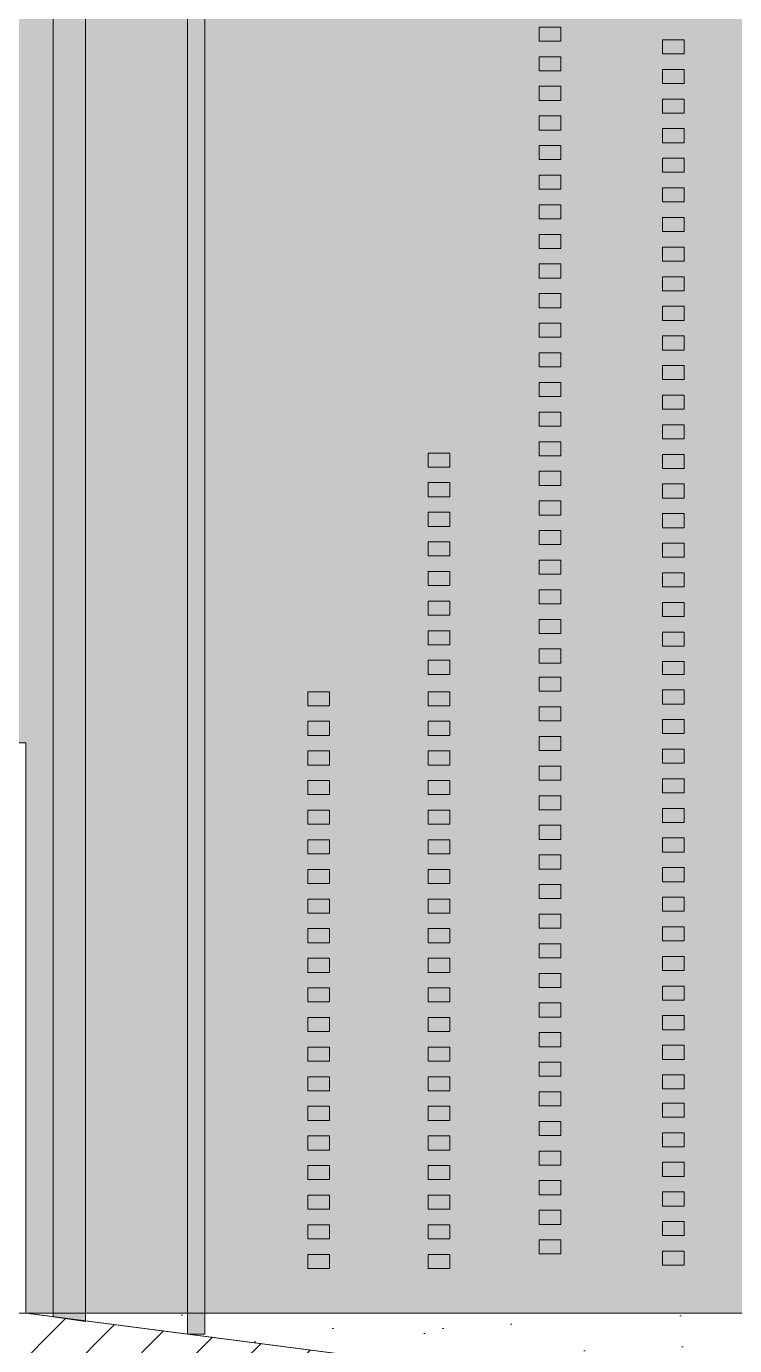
# Model space of a CAD drawing. Header units: millimetres. Extents: x 476244520 to 476657119, y 4620824743 to 4621446928.
# Drawn here: x 476553228 to 476556493, y 4621025817 to 4621031898 of the extents above; entities that cross this region are included whole.
import ezdxf

# ---------------------------------------------------------------- set-up
doc = ezdxf.new("R2010")
doc.units = ezdxf.units.MM
doc.header["$MEASUREMENT"] = 0
for name, color, linetype, lineweight in [('0_Pen_No__250_Pen_No__255', 255, 'Continuous', 0), ('0_Pen_No__250_Pen_No__7', 7, 'Continuous', 0), ('2D Drafting - General_Pen_No__7_Pen_No__250', 7, 'Continuous', 0), ('2D Drafting - General_Pen_No__7_Pen_No__7', 7, 'Continuous', 0), ('New_2D Drafting - General_Pen_No__30_Pen_No__9_Pen_No__9_Pen_No__255', 255, 'Continuous', 0), ('New_2D Drafting - General_Pen_No__30_Pen_No__9_Pen_No__9_Pen_No__42', 250, 'Continuous', 0), ('New_2D Drafting - General_Pen_No__30_Pen_No__9_Pen_No__9_Pen_No__7', 7, 'Continuous', 0), ('New_Structural - Bearing_Pen_No__250', 7, 'Continuous', 0)]:
    doc.layers.add(name, color=color, linetype=linetype, lineweight=lineweight)
doc.layers.add('New_2D Drafting - General_Pen_No__30_Pen_No__9_Pen_No__9_Pen_No__254', color=7, linetype='Continuous', lineweight=0, true_color=0xcccccc)

msp = doc.modelspace()

# ---------------------------------------------------------------- hatches: boundary and pattern name
at = {"layer": '0_Pen_No__250_Pen_No__255', "linetype": 'Continuous', "lineweight": 0, "true_color": 0x3f3f3f}
msp.add_hatch(color=250, dxfattribs=at).paths.add_polyline_path([(476553970.589, 4621025869.8), (476553970.854, 4621035931.231), (476554050.853, 4621035931.231), (476554050.853, 4621035828.83), (476554050.858, 4621025869.8)])
at = {"layer": '2D Drafting - General_Pen_No__7_Pen_No__7', "linetype": 'Continuous', "lineweight": 0}
h = msp.add_hatch(dxfattribs=at)
h.set_pattern_fill('MASONRY_BLOCK', style=0, pattern_type=2)
h.set_pattern_definition([(45, (476844527.15, 4621385791.04), (-127.27922, 127.27922), [])])
h.paths.add_polyline_path([(476544212.138, 4621025966.681), (476544212.138, 4621025409.695), (476553246.457, 4621025409.695), (476570925.527, 4621023110.182), (476576163.4, 4621023110.189), (476576163.4, 4621023667.311), (476570925.391, 4621023666.024), (476553225.73, 4621025966.681)])
at = {"layer": 'New_2D Drafting - General_Pen_No__30_Pen_No__9_Pen_No__9_Pen_No__254', "linetype": 'Continuous', "lineweight": 0, "true_color": 0xcccccc}
h = msp.add_hatch(dxfattribs=at)
h.set_pattern_fill('BRICK___RUNNING_BOND', color=254, style=0, pattern_type=2)
h.set_pattern_definition([(180, (476560325.686, 4621034175.24), (0, 66.64), []), (90, (476560325.69, 4621034175.24), (244.8, 0), [66.64, -66.64]), (90, (476560203.29, 4621034241.88), (244.8, 0), [66.64, -66.64])])
h.paths.add_polyline_path([(476553155.334, 4621038706.026), (476553155.326, 4621028596.024), (476553225.73, 4621028596.024), (476553225.73, 4621025966.681), (476553230.285, 4621025966.024), (476570925.391, 4621025966.024), (476570995.391, 4621025966.024), (476570995.391, 4621029166.014), (476570995.391, 4621039165.621), (476553155.334, 4621039165.617)])
h.paths.add_polyline_path([(476562025.094, 4621031666.024), (476563625.528, 4621031666.024), (476563625.528, 4621030066.024), (476562025.094, 4621030066.024)], flags=0)
h.paths.add_polyline_path([(476562025.527, 4621036466.024), (476563625.527, 4621036466.024), (476563625.527, 4621038066.024), (476562025.527, 4621038066.024)], flags=0)
h.paths.add_polyline_path([(476563625.961, 4621033266.024), (476562025.527, 4621033266.024), (476562025.527, 4621034866.024), (476563625.961, 4621034866.024)], flags=0)
h.paths.add_polyline_path([(476563625.528, 4621026866.024), (476563625.528, 4621028466.024), (476562025.527, 4621028466.024), (476562025.527, 4621026866.024)], flags=0)
at = {"layer": 'New_2D Drafting - General_Pen_No__30_Pen_No__9_Pen_No__9_Pen_No__255', "linetype": 'Continuous', "lineweight": 0}
msp.add_hatch(color=255, dxfattribs=at).paths.add_polyline_path([(476553500.685, 4621025927.057), (476553350.685, 4621025948.674), (476553350.685, 4621038466.05), (476553500.685, 4621038466.05)])
at = {"layer": 'New_2D Drafting - General_Pen_No__30_Pen_No__9_Pen_No__9_Pen_No__42', "linetype": 'Continuous', "lineweight": 0}
h = msp.add_hatch(dxfattribs=at)
h.set_pattern_fill('CUT_STONE', color=250, style=0, pattern_type=2)
h.set_pattern_definition([(135, (476560325.7, 4621034975.24), (254.5584, 254.5584), [0, -240, 0, -360]), (70, (476559525.7, 4621034975.24), (-338.289, 123.127), [0, -176, 0, -304])])
h.paths.add_polyline_path([(476570925.391, 4621025966.024), (476553230.284, 4621025966.024), (476570925.391, 4621023666.024)])

# ---------------------------------------------------------------- linework, layer by layer
at = {"layer": '0_Pen_No__250_Pen_No__7', "color": 7, "linetype": 'Continuous', "lineweight": 0, "flags": 128}
msp.add_lwpolyline([(476553970.589, 4621025869.8), (476553970.854, 4621035931.231), (476554050.853, 4621035931.231), (476554050.853, 4621035828.83), (476554050.858, 4621025869.8)], close=True, dxfattribs=at)
at = {"layer": '2D Drafting - General_Pen_No__7_Pen_No__250', "color": 7, "linetype": 'Continuous', "lineweight": 0, "flags": 128}
msp.add_lwpolyline([(476544212.138, 4621025966.681), (476544212.138, 4621025409.695), (476553246.457, 4621025409.695), (476570925.527, 4621023110.182), (476576163.4, 4621023110.189), (476576163.4, 4621023667.311), (476570925.391, 4621023666.024), (476553225.73, 4621025966.681)], close=True, dxfattribs=at)
at = {"layer": 'New_2D Drafting - General_Pen_No__30_Pen_No__9_Pen_No__9_Pen_No__7', "color": 7, "linetype": 'Continuous', "lineweight": 0, "flags": 128}
for points in [[(476553155.334, 4621038706.026), (476553155.326, 4621028596.024), (476553225.73, 4621028596.024), (476553225.73, 4621025966.681), (476553230.285, 4621025966.024), (476570925.391, 4621025966.024), (476570995.391, 4621025966.024), (476570995.391, 4621029166.014), (476570995.391, 4621039165.621), (476553155.334, 4621039165.617)], [(476553500.685, 4621025927.057), (476553350.685, 4621025948.674), (476553350.685, 4621038466.05), (476553500.685, 4621038466.05)], [(476570925.391, 4621025966.024), (476553230.284, 4621025966.024), (476570925.391, 4621023666.024)]]:
    msp.add_lwpolyline(points, close=True, dxfattribs=at)
at = {"layer": 'New_Structural - Bearing_Pen_No__250', "color": 7, "linetype": 'Continuous', "lineweight": 0}
for p, q in [((476555591.149, 4621031894.998), (476555690.821, 4621031894.998)), ((476555591.149, 4621031829.998), (476555591.149, 4621031894.998)), ((476555690.821, 4621031829.998), (476555690.821, 4621031894.998)), ((476555591.149, 4621031829.998), (476555690.821, 4621031829.998)), ((476556160.821, 4621031836.515), (476556260.493, 4621031836.515)), ((476556160.821, 4621031771.515), (476556160.821, 4621031836.515)), ((476556260.493, 4621031771.515), (476556260.493, 4621031836.515)), ((476556160.821, 4621031771.515), (476556260.493, 4621031771.515)), ((476555591.149, 4621031758.48), (476555690.821, 4621031758.48)), ((476555591.149, 4621031693.48), (476555591.149, 4621031758.48)), ((476555690.821, 4621031693.48), (476555690.821, 4621031758.48)), ((476555591.149, 4621031693.48), (476555690.821, 4621031693.48)), ((476556160.821, 4621031699.998), (476556260.493, 4621031699.998)), ((476556160.821, 4621031634.998), (476556160.821, 4621031699.998)), ((476556260.493, 4621031634.998), (476556260.493, 4621031699.998)), ((476555591.149, 4621031621.963), (476555690.821, 4621031621.963)), ((476555591.149, 4621031556.963), (476555591.149, 4621031621.963)), ((476555690.821, 4621031556.963), (476555690.821, 4621031621.963)), ((476556160.821, 4621031634.998), (476556260.493, 4621031634.998)), ((476555591.149, 4621031556.963), (476555690.821, 4621031556.963)), ((476556160.821, 4621031563.48), (476556260.493, 4621031563.48)), ((476556160.821, 4621031498.48), (476556160.821, 4621031563.48)), ((476556260.493, 4621031498.48), (476556260.493, 4621031563.48)), ((476555591.149, 4621031485.446), (476555690.821, 4621031485.446)), ((476555591.149, 4621031420.446), (476555591.149, 4621031485.446)), ((476555690.821, 4621031420.446), (476555690.821, 4621031485.446)), ((476556160.821, 4621031498.48), (476556260.493, 4621031498.48)), ((476555591.149, 4621031420.446), (476555690.821, 4621031420.446)), ((476556160.821, 4621031426.963), (476556260.493, 4621031426.963)), ((476556160.821, 4621031361.963), (476556160.821, 4621031426.963)), ((476556260.493, 4621031361.963), (476556260.493, 4621031426.963)), ((476555591.149, 4621031348.929), (476555690.821, 4621031348.929)), ((476555591.149, 4621031283.929), (476555591.149, 4621031348.929)), ((476555690.821, 4621031283.929), (476555690.821, 4621031348.929)), ((476556160.821, 4621031361.963), (476556260.493, 4621031361.963)), ((476555591.149, 4621031283.929), (476555690.821, 4621031283.929)), ((476556160.821, 4621031290.446), (476556260.493, 4621031290.446)), ((476556160.821, 4621031225.446), (476556160.821, 4621031290.446)), ((476556260.493, 4621031225.446), (476556260.493, 4621031290.446)), ((476556160.821, 4621031225.446), (476556260.493, 4621031225.446)), ((476555591.149, 4621031212.411), (476555690.821, 4621031212.411)), ((476555591.149, 4621031147.411), (476555591.149, 4621031212.411)), ((476555690.821, 4621031147.411), (476555690.821, 4621031212.411)), ((476555591.149, 4621031147.411), (476555690.821, 4621031147.411)), ((476556160.821, 4621031153.929), (476556260.493, 4621031153.929)), ((476556160.821, 4621031088.929), (476556160.821, 4621031153.929)), ((476556260.493, 4621031088.929), (476556260.493, 4621031153.929)), ((476555591.149, 4621031075.894), (476555690.821, 4621031075.894)), ((476555591.149, 4621031010.894), (476555591.149, 4621031075.894)), ((476555690.821, 4621031010.894), (476555690.821, 4621031075.894)), ((476556160.821, 4621031088.929), (476556260.493, 4621031088.929)), ((476555591.149, 4621031010.894), (476555690.821, 4621031010.894)), ((476556160.821, 4621031017.411), (476556260.493, 4621031017.411)), ((476556160.821, 4621030952.411), (476556160.821, 4621031017.411)), ((476556260.493, 4621030952.411), (476556260.493, 4621031017.411)), ((476555591.149, 4621030939.377), (476555690.821, 4621030939.377)), ((476555591.149, 4621030874.377), (476555591.149, 4621030939.377)), ((476555690.821, 4621030874.377), (476555690.821, 4621030939.377)), ((476556160.821, 4621030952.411), (476556260.493, 4621030952.411)), ((476555591.149, 4621030874.377), (476555690.821, 4621030874.377)), ((476556160.821, 4621030880.894), (476556260.493, 4621030880.894)), ((476556160.821, 4621030815.894), (476556160.821, 4621030880.894)), ((476556260.493, 4621030815.894), (476556260.493, 4621030880.894)), ((476555591.149, 4621030802.859), (476555690.821, 4621030802.859)), ((476555591.149, 4621030737.859), (476555591.149, 4621030802.859)), ((476555690.821, 4621030737.859), (476555690.821, 4621030802.859)), ((476556160.821, 4621030815.894), (476556260.493, 4621030815.894)), ((476555591.149, 4621030737.859), (476555690.821, 4621030737.859)), ((476556160.821, 4621030744.377), (476556260.493, 4621030744.377)), ((476556160.821, 4621030679.377), (476556160.821, 4621030744.377)), ((476556260.493, 4621030679.377), (476556260.493, 4621030744.377)), ((476556160.821, 4621030679.377), (476556260.493, 4621030679.377)), ((476555591.149, 4621030666.342), (476555690.821, 4621030666.342)), ((476555591.149, 4621030601.342), (476555591.149, 4621030666.342)), ((476555690.821, 4621030601.342), (476555690.821, 4621030666.342)), ((476555591.149, 4621030601.342), (476555690.821, 4621030601.342)), ((476556160.821, 4621030607.859), (476556260.493, 4621030607.859)), ((476556160.821, 4621030542.859), (476556160.821, 4621030607.859)), ((476556260.493, 4621030542.859), (476556260.493, 4621030607.859)), ((476555591.149, 4621030529.825), (476555690.821, 4621030529.825)), ((476555591.149, 4621030464.825), (476555591.149, 4621030529.825)), ((476555690.821, 4621030464.825), (476555690.821, 4621030529.825)), ((476556160.821, 4621030542.859), (476556260.493, 4621030542.859)), ((476555591.149, 4621030464.825), (476555690.821, 4621030464.825)), ((476556160.821, 4621030471.342), (476556260.493, 4621030471.342)), ((476556160.821, 4621030406.342), (476556160.821, 4621030471.342)), ((476556260.493, 4621030406.342), (476556260.493, 4621030471.342)), ((476555591.149, 4621030393.308), (476555690.821, 4621030393.308)), ((476555591.149, 4621030328.308), (476555591.149, 4621030393.308)), ((476555690.821, 4621030328.308), (476555690.821, 4621030393.308)), ((476556160.821, 4621030406.342), (476556260.493, 4621030406.342)), ((476555591.149, 4621030328.308), (476555690.821, 4621030328.308)), ((476556160.821, 4621030334.825), (476556260.493, 4621030334.825)), ((476556160.821, 4621030269.825), (476556160.821, 4621030334.825)), ((476556260.493, 4621030269.825), (476556260.493, 4621030334.825)), ((476555591.149, 4621030256.79), (476555690.821, 4621030256.79)), ((476555591.149, 4621030191.79), (476555591.149, 4621030256.79)), ((476555690.821, 4621030191.79), (476555690.821, 4621030256.79)), ((476556160.821, 4621030269.825), (476556260.493, 4621030269.825)), ((476555591.149, 4621030191.79), (476555690.821, 4621030191.79)), ((476556160.821, 4621030198.308), (476556260.493, 4621030198.308)), ((476556160.821, 4621030133.308), (476556160.821, 4621030198.308)), ((476556260.493, 4621030133.308), (476556260.493, 4621030198.308)), ((476556160.821, 4621030133.308), (476556260.493, 4621030133.308)), ((476555591.149, 4621030120.273), (476555690.821, 4621030120.273)), ((476555591.149, 4621030055.273), (476555591.149, 4621030120.273)), ((476555690.821, 4621030055.273), (476555690.821, 4621030120.273)), ((476556160.821, 4621030061.79), (476556260.493, 4621030061.79)), ((476556160.821, 4621029996.79), (476556160.821, 4621030061.79)), ((476556260.493, 4621029996.79), (476556260.493, 4621030061.79)), ((476555591.149, 4621030055.273), (476555690.821, 4621030055.273)), ((476555591.149, 4621029983.756), (476555690.821, 4621029983.756)), ((476555591.149, 4621029918.756), (476555591.149, 4621029983.756)), ((476555690.821, 4621029918.756), (476555690.821, 4621029983.756)), ((476556160.821, 4621029996.79), (476556260.493, 4621029996.79)), ((476555079.596, 4621029866.512), (476555079.596, 4621029931.512)), ((476555179.269, 4621029931.512), (476555079.596, 4621029931.512)), ((476555179.269, 4621029866.512), (476555179.269, 4621029931.512)), ((476555591.149, 4621029918.756), (476555690.821, 4621029918.756)), ((476556160.821, 4621029925.273), (476556260.493, 4621029925.273)), ((476556160.821, 4621029860.273), (476556160.821, 4621029925.273)), ((476556260.493, 4621029860.273), (476556260.493, 4621029925.273)), ((476555179.269, 4621029866.512), (476555079.596, 4621029866.512)), ((476555591.149, 4621029847.239), (476555690.821, 4621029847.239)), ((476555591.149, 4621029782.239), (476555591.149, 4621029847.239)), ((476555690.821, 4621029782.239), (476555690.821, 4621029847.239)), ((476556160.821, 4621029860.273), (476556260.493, 4621029860.273)), ((476555079.596, 4621029729.995), (476555079.596, 4621029794.995)), ((476555179.269, 4621029794.995), (476555079.596, 4621029794.995)), ((476555179.269, 4621029729.995), (476555179.269, 4621029794.995)), ((476555591.149, 4621029782.239), (476555690.821, 4621029782.239)), ((476556160.821, 4621029788.756), (476556260.493, 4621029788.756)), ((476556160.821, 4621029723.756), (476556160.821, 4621029788.756)), ((476556260.493, 4621029723.756), (476556260.493, 4621029788.756)), ((476555179.269, 4621029729.995), (476555079.596, 4621029729.995)), ((476555591.149, 4621029710.721), (476555690.821, 4621029710.721)), ((476555591.149, 4621029645.721), (476555591.149, 4621029710.721)), ((476555690.821, 4621029645.721), (476555690.821, 4621029710.721)), ((476556160.821, 4621029723.756), (476556260.493, 4621029723.756)), ((476555079.596, 4621029593.477), (476555079.596, 4621029658.477)), ((476555179.269, 4621029658.477), (476555079.596, 4621029658.477)), ((476555179.269, 4621029593.477), (476555179.269, 4621029658.477)), ((476555591.149, 4621029645.721), (476555690.821, 4621029645.721)), ((476556160.821, 4621029652.239), (476556260.493, 4621029652.239)), ((476556160.821, 4621029587.239), (476556160.821, 4621029652.239)), ((476556260.493, 4621029587.239), (476556260.493, 4621029652.239)), ((476555179.269, 4621029593.477), (476555079.596, 4621029593.477)), ((476556160.821, 4621029587.239), (476556260.493, 4621029587.239)), ((476555079.596, 4621029456.96), (476555079.596, 4621029521.96)), ((476555179.269, 4621029521.96), (476555079.596, 4621029521.96)), ((476555179.269, 4621029456.96), (476555179.269, 4621029521.96)), ((476555591.149, 4621029574.204), (476555690.821, 4621029574.204)), ((476555591.149, 4621029509.204), (476555591.149, 4621029574.204)), ((476555690.821, 4621029509.204), (476555690.821, 4621029574.204)), ((476556160.821, 4621029515.721), (476556260.493, 4621029515.721)), ((476556160.821, 4621029450.721), (476556160.821, 4621029515.721)), ((476556260.493, 4621029450.721), (476556260.493, 4621029515.721)), ((476555179.269, 4621029456.96), (476555079.596, 4621029456.96)), ((476555591.149, 4621029509.204), (476555690.821, 4621029509.204)), ((476555591.149, 4621029437.687), (476555690.821, 4621029437.687)), ((476555591.149, 4621029372.687), (476555591.149, 4621029437.687)), ((476555690.821, 4621029372.687), (476555690.821, 4621029437.687)), ((476556160.821, 4621029450.721), (476556260.493, 4621029450.721)), ((476555079.596, 4621029320.443), (476555079.596, 4621029385.443)), ((476555179.269, 4621029385.443), (476555079.596, 4621029385.443)), ((476555179.269, 4621029320.443), (476555179.269, 4621029385.443)), ((476555591.149, 4621029372.687), (476555690.821, 4621029372.687)), ((476556160.821, 4621029379.204), (476556260.493, 4621029379.204)), ((476556160.821, 4621029314.204), (476556160.821, 4621029379.204)), ((476556260.493, 4621029314.204), (476556260.493, 4621029379.204)), ((476555179.269, 4621029320.443), (476555079.596, 4621029320.443)), ((476555591.149, 4621029301.169), (476555690.821, 4621029301.169)), ((476555591.149, 4621029236.169), (476555591.149, 4621029301.169)), ((476555690.821, 4621029236.169), (476555690.821, 4621029301.169)), ((476556160.821, 4621029314.204), (476556260.493, 4621029314.204)), ((476555079.596, 4621029183.925), (476555079.596, 4621029248.925)), ((476555179.269, 4621029248.925), (476555079.596, 4621029248.925)), ((476555179.269, 4621029183.925), (476555179.269, 4621029248.925)), ((476555591.149, 4621029236.169), (476555690.821, 4621029236.169)), ((476556160.821, 4621029242.687), (476556260.493, 4621029242.687)), ((476556160.821, 4621029177.687), (476556160.821, 4621029242.687)), ((476556260.493, 4621029177.687), (476556260.493, 4621029242.687)), ((476555179.269, 4621029183.925), (476555079.596, 4621029183.925)), ((476555591.149, 4621029164.652), (476555690.821, 4621029164.652)), ((476555591.149, 4621029099.652), (476555591.149, 4621029164.652)), ((476555690.821, 4621029099.652), (476555690.821, 4621029164.652)), ((476556160.821, 4621029177.687), (476556260.493, 4621029177.687)), ((476555079.596, 4621029047.408), (476555079.596, 4621029112.408)), ((476555179.269, 4621029112.408), (476555079.596, 4621029112.408)), ((476555179.269, 4621029047.408), (476555179.269, 4621029112.408)), ((476555591.149, 4621029099.652), (476555690.821, 4621029099.652)), ((476556160.821, 4621029106.169), (476556260.493, 4621029106.169)), ((476556160.821, 4621029041.169), (476556160.821, 4621029106.169)), ((476556260.493, 4621029041.169), (476556260.493, 4621029106.169)), ((476555179.269, 4621029047.408), (476555079.596, 4621029047.408)), ((476555591.149, 4621029028.135), (476555690.821, 4621029028.135)), ((476555591.149, 4621028963.135), (476555591.149, 4621029028.135)), ((476555690.821, 4621028963.135), (476555690.821, 4621029028.135)), ((476556160.821, 4621029041.169), (476556260.493, 4621029041.169)), ((476555079.596, 4621028910.891), (476555079.596, 4621028975.891)), ((476555179.269, 4621028975.891), (476555079.596, 4621028975.891)), ((476555179.269, 4621028910.891), (476555179.269, 4621028975.891)), ((476556160.821, 4621028969.652), (476556260.493, 4621028969.652)), ((476556160.821, 4621028910.922), (476556160.821, 4621028969.652)), ((476556260.493, 4621028910.922), (476556260.493, 4621028969.652)), ((476555179.269, 4621028910.891), (476555079.596, 4621028910.891)), ((476555591.149, 4621028963.135), (476555690.821, 4621028963.135)), ((476556160.821, 4621028910.922), (476556260.493, 4621028910.922)), ((476555591.149, 4621028832.887), (476555591.149, 4621028897.887)), ((476555591.149, 4621028897.887), (476555690.821, 4621028897.887)), ((476555690.821, 4621028832.887), (476555690.821, 4621028897.887)), ((476554525.314, 4621028766.085), (476554525.314, 4621028831.085)), ((476554624.986, 4621028831.085), (476554525.314, 4621028831.085)), ((476554624.986, 4621028766.085), (476554624.986, 4621028831.085)), ((476555079.596, 4621028766.085), (476555079.596, 4621028831.085)), ((476555179.269, 4621028831.085), (476555079.596, 4621028831.085)), ((476555179.269, 4621028766.085), (476555179.269, 4621028831.085)), ((476555591.149, 4621028832.887), (476555690.821, 4621028832.887)), ((476556160.821, 4621028839.404), (476556260.493, 4621028839.404)), ((476556160.821, 4621028774.404), (476556160.821, 4621028839.404)), ((476556260.493, 4621028774.404), (476556260.493, 4621028839.404)), ((476554624.986, 4621028766.085), (476554525.314, 4621028766.085)), ((476555179.269, 4621028766.085), (476555079.596, 4621028766.085)), ((476555591.149, 4621028761.37), (476555690.821, 4621028761.37)), ((476555591.149, 4621028696.37), (476555591.149, 4621028761.37)), ((476555690.821, 4621028696.37), (476555690.821, 4621028761.37)), ((476556160.821, 4621028774.404), (476556260.493, 4621028774.404)), ((476554525.314, 4621028629.568), (476554525.314, 4621028694.568)), ((476554624.986, 4621028694.568), (476554525.314, 4621028694.568)), ((476554624.986, 4621028629.568), (476554624.986, 4621028694.568)), ((476555079.596, 4621028629.568), (476555079.596, 4621028694.568)), ((476555179.269, 4621028694.568), (476555079.596, 4621028694.568)), ((476555179.269, 4621028629.568), (476555179.269, 4621028694.568)), ((476555591.149, 4621028696.37), (476555690.821, 4621028696.37)), ((476556160.821, 4621028702.887), (476556260.493, 4621028702.887)), ((476556160.821, 4621028637.887), (476556160.821, 4621028702.887)), ((476556260.493, 4621028637.887), (476556260.493, 4621028702.887)), ((476554624.986, 4621028629.568), (476554525.314, 4621028629.568)), ((476555179.269, 4621028629.568), (476555079.596, 4621028629.568)), ((476555591.149, 4621028624.852), (476555690.821, 4621028624.852)), ((476555591.149, 4621028559.852), (476555591.149, 4621028624.852)), ((476555690.821, 4621028559.852), (476555690.821, 4621028624.852)), ((476556160.821, 4621028637.887), (476556260.493, 4621028637.887)), ((476554525.314, 4621028493.051), (476554525.314, 4621028558.051)), ((476554624.986, 4621028558.051), (476554525.314, 4621028558.051)), ((476554624.986, 4621028493.051), (476554624.986, 4621028558.051)), ((476555079.596, 4621028493.051), (476555079.596, 4621028558.051)), ((476555179.269, 4621028558.051), (476555079.596, 4621028558.051)), ((476555179.269, 4621028493.051), (476555179.269, 4621028558.051)), ((476555591.149, 4621028559.852), (476555690.821, 4621028559.852)), ((476556160.821, 4621028566.37), (476556260.493, 4621028566.37)), ((476556160.821, 4621028501.37), (476556160.821, 4621028566.37)), ((476556260.493, 4621028501.37), (476556260.493, 4621028566.37)), ((476554624.986, 4621028493.051), (476554525.314, 4621028493.051)), ((476555179.269, 4621028493.051), (476555079.596, 4621028493.051)), ((476555591.149, 4621028488.335), (476555690.821, 4621028488.335)), ((476555591.149, 4621028423.335), (476555591.149, 4621028488.335)), ((476555690.821, 4621028423.335), (476555690.821, 4621028488.335)), ((476556160.821, 4621028501.37), (476556260.493, 4621028501.37)), ((476554525.314, 4621028356.533), (476554525.314, 4621028421.533)), ((476554624.986, 4621028421.533), (476554525.314, 4621028421.533)), ((476554624.986, 4621028356.533), (476554624.986, 4621028421.533)), ((476555079.596, 4621028356.533), (476555079.596, 4621028421.533)), ((476555179.269, 4621028421.533), (476555079.596, 4621028421.533)), ((476555179.269, 4621028356.533), (476555179.269, 4621028421.533)), ((476555591.149, 4621028423.335), (476555690.821, 4621028423.335)), ((476556160.821, 4621028429.852), (476556260.493, 4621028429.852)), ((476556160.821, 4621028364.852), (476556160.821, 4621028429.852)), ((476556260.493, 4621028364.852), (476556260.493, 4621028429.852)), ((476556160.821, 4621028364.852), (476556260.493, 4621028364.852)), ((476554624.986, 4621028356.533), (476554525.314, 4621028356.533)), ((476555179.269, 4621028356.533), (476555079.596, 4621028356.533)), ((476555591.149, 4621028351.818), (476555690.821, 4621028351.818)), ((476555591.149, 4621028286.818), (476555591.149, 4621028351.818)), ((476555690.821, 4621028286.818), (476555690.821, 4621028351.818)), ((476554525.314, 4621028220.016), (476554525.314, 4621028285.016)), ((476554624.986, 4621028285.016), (476554525.314, 4621028285.016)), ((476554624.986, 4621028220.016), (476554624.986, 4621028285.016)), ((476555079.596, 4621028220.016), (476555079.596, 4621028285.016)), ((476555179.269, 4621028285.016), (476555079.596, 4621028285.016)), ((476555179.269, 4621028220.016), (476555179.269, 4621028285.016)), ((476555591.149, 4621028286.818), (476555690.821, 4621028286.818)), ((476556160.821, 4621028293.335), (476556260.493, 4621028293.335)), ((476556160.821, 4621028228.335), (476556160.821, 4621028293.335)), ((476556260.493, 4621028228.335), (476556260.493, 4621028293.335)), ((476554624.986, 4621028220.016), (476554525.314, 4621028220.016)), ((476555179.269, 4621028220.016), (476555079.596, 4621028220.016)), ((476555591.149, 4621028215.301), (476555690.821, 4621028215.301)), ((476555591.149, 4621028150.301), (476555591.149, 4621028215.301)), ((476555690.821, 4621028150.301), (476555690.821, 4621028215.301)), ((476556160.821, 4621028228.335), (476556260.493, 4621028228.335)), ((476554525.314, 4621028083.499), (476554525.314, 4621028148.499)), ((476554624.986, 4621028148.499), (476554525.314, 4621028148.499)), ((476554624.986, 4621028083.499), (476554624.986, 4621028148.499)), ((476555079.596, 4621028083.499), (476555079.596, 4621028148.499)), ((476555179.269, 4621028148.499), (476555079.596, 4621028148.499)), ((476555179.269, 4621028083.499), (476555179.269, 4621028148.499)), ((476555591.149, 4621028150.301), (476555690.821, 4621028150.301)), ((476556160.821, 4621028156.818), (476556260.493, 4621028156.818)), ((476556160.821, 4621028091.818), (476556160.821, 4621028156.818)), ((476556260.493, 4621028091.818), (476556260.493, 4621028156.818)), ((476554624.986, 4621028083.499), (476554525.314, 4621028083.499)), ((476555179.269, 4621028083.499), (476555079.596, 4621028083.499)), ((476555591.149, 4621028078.783), (476555690.821, 4621028078.783)), ((476555591.149, 4621028013.783), (476555591.149, 4621028078.783)), ((476555690.821, 4621028013.783), (476555690.821, 4621028078.783)), ((476556160.821, 4621028091.818), (476556260.493, 4621028091.818)), ((476554525.314, 4621027946.981), (476554525.314, 4621028011.981)), ((476554624.986, 4621028011.981), (476554525.314, 4621028011.981)), ((476554624.986, 4621027946.981), (476554624.986, 4621028011.981)), ((476555079.596, 4621027946.981), (476555079.596, 4621028011.981)), ((476555179.269, 4621028011.981), (476555079.596, 4621028011.981)), ((476555179.269, 4621027946.981), (476555179.269, 4621028011.981)), ((476555591.149, 4621028013.783), (476555690.821, 4621028013.783)), ((476556160.821, 4621028020.301), (476556260.493, 4621028020.301)), ((476556160.821, 4621027955.301), (476556160.821, 4621028020.301)), ((476556260.493, 4621027955.301), (476556260.493, 4621028020.301)), ((476554624.986, 4621027946.981), (476554525.314, 4621027946.981)), ((476555179.269, 4621027946.981), (476555079.596, 4621027946.981)), ((476555591.149, 4621027942.266), (476555690.821, 4621027942.266)), ((476555591.149, 4621027877.266), (476555591.149, 4621027942.266)), ((476555690.821, 4621027877.266), (476555690.821, 4621027942.266)), ((476556160.821, 4621027955.301), (476556260.493, 4621027955.301)), ((476554525.314, 4621027810.464), (476554525.314, 4621027875.464)), ((476554624.986, 4621027875.464), (476554525.314, 4621027875.464)), ((476554624.986, 4621027810.464), (476554624.986, 4621027875.464)), ((476555079.596, 4621027810.464), (476555079.596, 4621027875.464)), ((476555179.269, 4621027875.464), (476555079.596, 4621027875.464)), ((476555179.269, 4621027810.464), (476555179.269, 4621027875.464)), ((476555591.149, 4621027877.266), (476555690.821, 4621027877.266)), ((476556160.821, 4621027883.783), (476556260.493, 4621027883.783)), ((476556160.821, 4621027818.783), (476556160.821, 4621027883.783)), ((476556260.493, 4621027818.783), (476556260.493, 4621027883.783)), ((476556160.821, 4621027818.783), (476556260.493, 4621027818.783)), ((476554624.986, 4621027810.464), (476554525.314, 4621027810.464)), ((476555179.269, 4621027810.464), (476555079.596, 4621027810.464)), ((476555591.149, 4621027805.749), (476555690.821, 4621027805.749)), ((476555591.149, 4621027740.749), (476555591.149, 4621027805.749)), ((476555690.821, 4621027740.749), (476555690.821, 4621027805.749)), ((476554525.314, 4621027673.947), (476554525.314, 4621027738.947)), ((476554624.986, 4621027738.947), (476554525.314, 4621027738.947)), ((476554624.986, 4621027673.947), (476554624.986, 4621027738.947)), ((476555079.596, 4621027673.947), (476555079.596, 4621027738.947)), ((476555179.269, 4621027738.947), (476555079.596, 4621027738.947)), ((476555179.269, 4621027673.947), (476555179.269, 4621027738.947)), ((476555591.149, 4621027740.749), (476555690.821, 4621027740.749)), ((476556160.821, 4621027747.266), (476556260.493, 4621027747.266)), ((476556160.821, 4621027682.266), (476556160.821, 4621027747.266)), ((476556260.493, 4621027682.266), (476556260.493, 4621027747.266)), ((476554624.986, 4621027673.947), (476554525.314, 4621027673.947)), ((476555179.269, 4621027673.947), (476555079.596, 4621027673.947)), ((476555591.149, 4621027669.232), (476555690.821, 4621027669.232)), ((476555591.149, 4621027604.232), (476555591.149, 4621027669.232)), ((476555690.821, 4621027604.232), (476555690.821, 4621027669.232)), ((476556160.821, 4621027682.266), (476556260.493, 4621027682.266)), ((476554525.314, 4621027537.43), (476554525.314, 4621027602.43)), ((476554624.986, 4621027602.43), (476554525.314, 4621027602.43)), ((476554624.986, 4621027537.43), (476554624.986, 4621027602.43)), ((476555079.596, 4621027537.43), (476555079.596, 4621027602.43)), ((476555179.269, 4621027602.43), (476555079.596, 4621027602.43)), ((476555179.269, 4621027537.43), (476555179.269, 4621027602.43)), ((476555591.149, 4621027604.232), (476555690.821, 4621027604.232)), ((476556160.821, 4621027610.749), (476556260.493, 4621027610.749)), ((476556160.821, 4621027545.749), (476556160.821, 4621027610.749)), ((476556260.493, 4621027545.749), (476556260.493, 4621027610.749)), ((476554624.986, 4621027537.43), (476554525.314, 4621027537.43)), ((476555179.269, 4621027537.43), (476555079.596, 4621027537.43)), ((476555591.149, 4621027532.714), (476555690.821, 4621027532.714)), ((476555591.149, 4621027467.714), (476555591.149, 4621027532.714)), ((476555690.821, 4621027467.714), (476555690.821, 4621027532.714)), ((476556160.821, 4621027545.749), (476556260.493, 4621027545.749)), ((476554525.314, 4621027400.912), (476554525.314, 4621027465.912)), ((476554624.986, 4621027465.912), (476554525.314, 4621027465.912)), ((476554624.986, 4621027400.912), (476554624.986, 4621027465.912)), ((476555079.596, 4621027400.912), (476555079.596, 4621027465.912)), ((476555179.269, 4621027465.912), (476555079.596, 4621027465.912)), ((476555179.269, 4621027400.912), (476555179.269, 4621027465.912)), ((476555591.149, 4621027467.714), (476555690.821, 4621027467.714)), ((476556160.821, 4621027474.232), (476556260.493, 4621027474.232)), ((476556160.821, 4621027409.232), (476556160.821, 4621027474.232)), ((476556260.493, 4621027409.232), (476556260.493, 4621027474.232)), ((476554624.986, 4621027400.912), (476554525.314, 4621027400.912)), ((476555179.269, 4621027400.912), (476555079.596, 4621027400.912)), ((476555591.149, 4621027396.197), (476555690.821, 4621027396.197)), ((476555591.149, 4621027331.197), (476555591.149, 4621027396.197)), ((476555690.821, 4621027331.197), (476555690.821, 4621027396.197)), ((476556160.821, 4621027409.232), (476556260.493, 4621027409.232)), ((476554525.314, 4621027264.395), (476554525.314, 4621027329.395)), ((476554624.986, 4621027329.395), (476554525.314, 4621027329.395)), ((476554624.986, 4621027264.395), (476554624.986, 4621027329.395)), ((476555079.596, 4621027264.395), (476555079.596, 4621027329.395)), ((476555179.269, 4621027329.395), (476555079.596, 4621027329.395)), ((476555179.269, 4621027264.395), (476555179.269, 4621027329.395)), ((476555591.149, 4621027331.197), (476555690.821, 4621027331.197)), ((476556160.821, 4621027337.714), (476556260.493, 4621027337.714)), ((476556160.821, 4621027272.714), (476556160.821, 4621027337.714)), ((476556260.493, 4621027272.714), (476556260.493, 4621027337.714)), ((476554624.986, 4621027264.395), (476554525.314, 4621027264.395)), ((476555179.269, 4621027264.395), (476555079.596, 4621027264.395)), ((476556160.821, 4621027272.714), (476556260.493, 4621027272.714)), ((476555591.149, 4621027259.68), (476555690.821, 4621027259.68)), ((476555591.149, 4621027194.68), (476555591.149, 4621027259.68)), ((476555690.821, 4621027194.68), (476555690.821, 4621027259.68)), ((476554525.314, 4621027127.878), (476554525.314, 4621027192.878)), ((476554624.986, 4621027192.878), (476554525.314, 4621027192.878)), ((476554624.986, 4621027127.878), (476554624.986, 4621027192.878)), ((476555079.596, 4621027127.878), (476555079.596, 4621027192.878)), ((476555179.269, 4621027192.878), (476555079.596, 4621027192.878)), ((476555179.269, 4621027127.878), (476555179.269, 4621027192.878)), ((476555591.149, 4621027194.68), (476555690.821, 4621027194.68)), ((476556160.821, 4621027201.197), (476556260.493, 4621027201.197)), ((476556160.821, 4621027136.197), (476556160.821, 4621027201.197)), ((476556260.493, 4621027136.197), (476556260.493, 4621027201.197)), ((476554624.986, 4621027127.878), (476554525.314, 4621027127.878)), ((476555179.269, 4621027127.878), (476555079.596, 4621027127.878)), ((476555591.149, 4621027123.162), (476555690.821, 4621027123.162)), ((476555591.149, 4621027058.162), (476555591.149, 4621027123.162)), ((476555690.821, 4621027058.162), (476555690.821, 4621027123.162)), ((476556160.821, 4621027136.197), (476556260.493, 4621027136.197)), ((476554525.314, 4621026991.361), (476554525.314, 4621027056.361)), ((476554624.986, 4621027056.361), (476554525.314, 4621027056.361)), ((476554624.986, 4621026991.361), (476554624.986, 4621027056.361)), ((476555079.596, 4621026991.361), (476555079.596, 4621027056.361)), ((476555179.269, 4621027056.361), (476555079.596, 4621027056.361)), ((476555179.269, 4621026991.361), (476555179.269, 4621027056.361)), ((476555591.149, 4621027058.162), (476555690.821, 4621027058.162)), ((476556160.821, 4621027064.68), (476556260.493, 4621027064.68)), ((476556160.821, 4621026999.68), (476556160.821, 4621027064.68)), ((476556260.493, 4621026999.68), (476556260.493, 4621027064.68)), ((476554624.986, 4621026991.361), (476554525.314, 4621026991.361)), ((476555179.269, 4621026991.361), (476555079.596, 4621026991.361)), ((476555591.149, 4621026986.645), (476555690.821, 4621026986.645)), ((476555591.149, 4621026921.645), (476555591.149, 4621026986.645)), ((476555690.821, 4621026921.645), (476555690.821, 4621026986.645)), ((476556160.821, 4621026999.68), (476556260.493, 4621026999.68)), ((476554525.314, 4621026854.843), (476554525.314, 4621026919.843)), ((476554624.986, 4621026919.843), (476554525.314, 4621026919.843)), ((476554624.986, 4621026854.843), (476554624.986, 4621026919.843)), ((476555079.596, 4621026854.843), (476555079.596, 4621026919.843)), ((476555179.269, 4621026919.843), (476555079.596, 4621026919.843)), ((476555179.269, 4621026854.843), (476555179.269, 4621026919.843)), ((476555591.149, 4621026921.645), (476555690.821, 4621026921.645)), ((476556160.821, 4621026934.68), (476556260.493, 4621026934.68)), ((476556160.821, 4621026869.68), (476556160.821, 4621026934.68)), ((476556260.493, 4621026869.68), (476556260.493, 4621026934.68)), ((476554624.986, 4621026854.843), (476554525.314, 4621026854.843)), ((476555179.269, 4621026854.843), (476555079.596, 4621026854.843)), ((476555591.149, 4621026850.128), (476555690.821, 4621026850.128)), ((476555591.149, 4621026785.128), (476555591.149, 4621026850.128)), ((476555690.821, 4621026785.128), (476555690.821, 4621026850.128)), ((476556160.821, 4621026869.68), (476556260.493, 4621026869.68)), ((476554525.314, 4621026718.326), (476554525.314, 4621026783.326)), ((476554624.986, 4621026783.326), (476554525.314, 4621026783.326)), ((476554624.986, 4621026718.326), (476554624.986, 4621026783.326)), ((476555079.596, 4621026718.326), (476555079.596, 4621026783.326)), ((476555179.269, 4621026783.326), (476555079.596, 4621026783.326)), ((476555179.269, 4621026718.326), (476555179.269, 4621026783.326)), ((476555591.149, 4621026785.128), (476555690.821, 4621026785.128)), ((476556160.821, 4621026798.162), (476556260.493, 4621026798.162)), ((476556160.821, 4621026733.162), (476556160.821, 4621026798.162)), ((476556260.493, 4621026733.162), (476556260.493, 4621026798.162)), ((476554624.986, 4621026718.326), (476554525.314, 4621026718.326)), ((476555179.269, 4621026718.326), (476555079.596, 4621026718.326)), ((476556160.821, 4621026733.162), (476556260.493, 4621026733.162)), ((476555591.149, 4621026713.611), (476555690.821, 4621026713.611)), ((476555591.149, 4621026648.611), (476555591.149, 4621026713.611)), ((476555690.821, 4621026648.611), (476555690.821, 4621026713.611)), ((476556160.821, 4621026661.645), (476556260.493, 4621026661.645)), ((476556160.821, 4621026596.645), (476556160.821, 4621026661.645)), ((476556260.493, 4621026596.645), (476556260.493, 4621026661.645)), ((476554525.314, 4621026581.809), (476554525.314, 4621026646.809)), ((476554624.986, 4621026646.809), (476554525.314, 4621026646.809)), ((476554624.986, 4621026581.809), (476554624.986, 4621026646.809)), ((476555079.596, 4621026581.809), (476555079.596, 4621026646.809)), ((476555179.269, 4621026646.809), (476555079.596, 4621026646.809)), ((476555179.269, 4621026581.809), (476555179.269, 4621026646.809)), ((476555591.149, 4621026648.611), (476555690.821, 4621026648.611)), ((476556160.821, 4621026596.645), (476556260.493, 4621026596.645)), ((476554624.986, 4621026581.809), (476554525.314, 4621026581.809)), ((476555179.269, 4621026581.809), (476555079.596, 4621026581.809)), ((476555591.149, 4621026577.093), (476555690.821, 4621026577.093)), ((476555591.149, 4621026512.093), (476555591.149, 4621026577.093)), ((476555690.821, 4621026512.093), (476555690.821, 4621026577.093)), ((476554525.314, 4621026445.291), (476554525.314, 4621026510.291)), ((476554624.986, 4621026510.291), (476554525.314, 4621026510.291)), ((476554624.986, 4621026445.291), (476554624.986, 4621026510.291)), ((476555079.596, 4621026445.291), (476555079.596, 4621026510.291)), ((476555179.269, 4621026510.291), (476555079.596, 4621026510.291)), ((476555179.269, 4621026445.291), (476555179.269, 4621026510.291)), ((476555591.149, 4621026512.093), (476555690.821, 4621026512.093)), ((476556160.821, 4621026525.128), (476556260.493, 4621026525.128)), ((476556160.821, 4621026460.128), (476556160.821, 4621026525.128)), ((476556260.493, 4621026460.128), (476556260.493, 4621026525.128)), ((476554624.986, 4621026445.291), (476554525.314, 4621026445.291)), ((476555179.269, 4621026445.291), (476555079.596, 4621026445.291)), ((476555591.149, 4621026440.576), (476555690.821, 4621026440.576)), ((476555591.149, 4621026375.576), (476555591.149, 4621026440.576)), ((476555690.821, 4621026375.576), (476555690.821, 4621026440.576)), ((476556160.821, 4621026460.128), (476556260.493, 4621026460.128)), ((476554525.314, 4621026308.774), (476554525.314, 4621026373.774)), ((476554624.986, 4621026373.774), (476554525.314, 4621026373.774)), ((476554624.986, 4621026308.774), (476554624.986, 4621026373.774)), ((476555079.596, 4621026308.774), (476555079.596, 4621026373.774)), ((476555179.269, 4621026373.774), (476555079.596, 4621026373.774)), ((476555179.269, 4621026308.774), (476555179.269, 4621026373.774)), ((476555591.149, 4621026375.576), (476555690.821, 4621026375.576)), ((476556160.821, 4621026388.611), (476556260.493, 4621026388.611)), ((476556160.821, 4621026323.611), (476556160.821, 4621026388.611)), ((476556260.493, 4621026323.611), (476556260.493, 4621026388.611)), ((476554624.986, 4621026308.774), (476554525.314, 4621026308.774)), ((476555179.269, 4621026308.774), (476555079.596, 4621026308.774)), ((476555591.149, 4621026304.059), (476555690.821, 4621026304.059)), ((476555591.149, 4621026239.059), (476555591.149, 4621026304.059)), ((476555690.821, 4621026239.059), (476555690.821, 4621026304.059)), ((476556160.821, 4621026323.611), (476556260.493, 4621026323.611)), ((476554525.314, 4621026172.257), (476554525.314, 4621026237.257)), ((476554624.986, 4621026237.257), (476554525.314, 4621026237.257)), ((476554624.986, 4621026172.257), (476554624.986, 4621026237.257)), ((476555079.596, 4621026172.257), (476555079.596, 4621026237.257)), ((476555179.269, 4621026237.257), (476555079.596, 4621026237.257)), ((476555179.269, 4621026172.257), (476555179.269, 4621026237.257)), ((476555591.149, 4621026239.059), (476555690.821, 4621026239.059)), ((476556160.821, 4621026252.093), (476556260.493, 4621026252.093)), ((476556160.821, 4621026187.093), (476556160.821, 4621026252.093)), ((476556260.493, 4621026187.093), (476556260.493, 4621026252.093)), ((476554624.986, 4621026172.257), (476554525.314, 4621026172.257)), ((476555179.269, 4621026172.257), (476555079.596, 4621026172.257)), ((476556160.821, 4621026187.093), (476556260.493, 4621026187.093))]:
    msp.add_line(p, q, dxfattribs=at)

doc.saveas('drawing.dxf')
